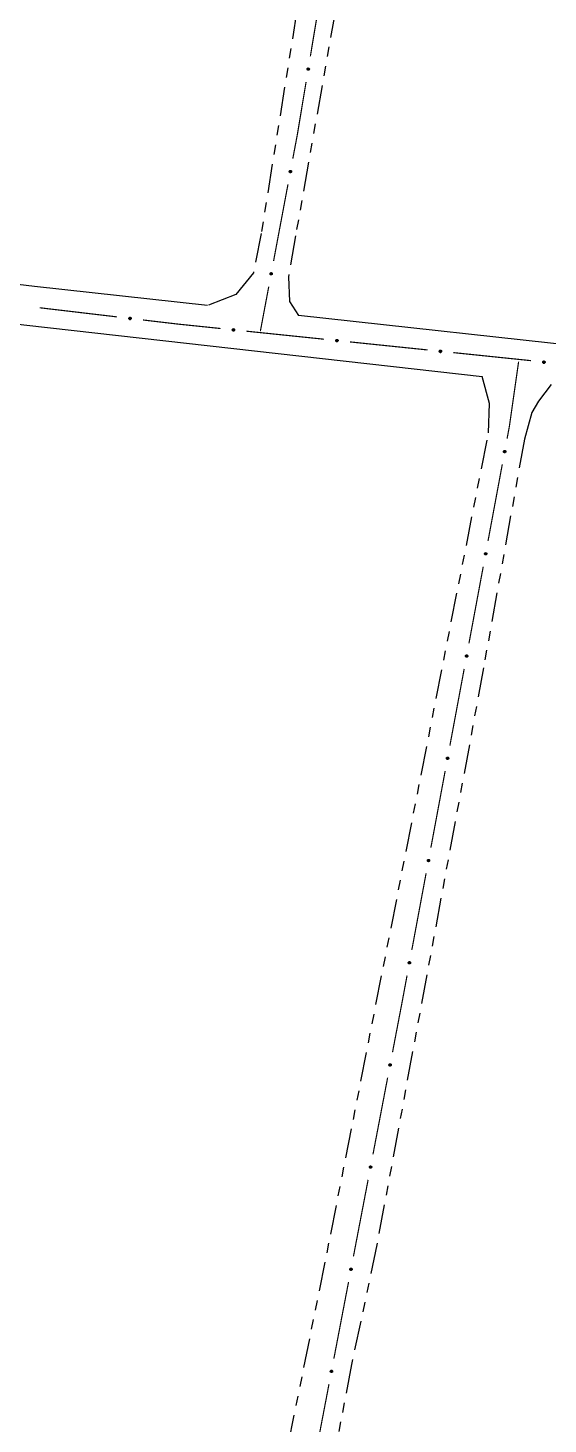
# Model space of a CAD drawing. Extents: x 211453 to 215163, y 4877397 to 4881305.
# Drawn here: x 212334.5 to 212414.4, y 4878663.6 to 4878878.4 of the extents above; entities that cross this region are included whole.
import ezdxf

# ---------------------------------------------------------------- set-up
doc = ezdxf.new("R2010")
doc.units = 0
doc.header["$LTSCALE"] = 1.5
doc.header["$MEASUREMENT"] = 0
doc.linetypes.add('TRACO_25', pattern=[8, 3, -1, 1, -1, 1, -1])
for name, color, linetype in [('SV-EIXO-ROD-ESTR', 7, 'CONTINUOUS'), ('SV-EIXO-RUA-N-PAV', 6, 'CONTINUOUS'), ('SV-EST-MUNIC-PAV', 20, 'CONTINUOUS'), ('SV-RUA-NAO-PAV', 7, 'CONTINUOUS')]:
    doc.layers.add(name, color=color, linetype=linetype)

msp = doc.modelspace()

# ---------------------------------------------------------------- linework, layer by layer
at = {"layer": 'SV-EIXO-ROD-ESTR', "const_width": 0.18}
for points in [[(212336.256293, 4878835.338871), (212348.173207, 4878833.929203)], [(212352.145512, 4878833.459314), (212357.110892, 4878832.871952)], [(212357.110892, 4878832.871952), (212357.460776, 4878832.830565)], [(212357.460776, 4878832.830565), (212364.073056, 4878832.145462)], [(212368.051757, 4878831.733226), (212379.98786, 4878830.496518)], [(212383.966561, 4878830.084282), (212395.902664, 4878828.847574)], [(212399.881365, 4878828.435338), (212411.817468, 4878827.19863)]]:
    msp.add_lwpolyline(points, dxfattribs=at)
at = {"layer": 'SV-EIXO-ROD-ESTR'}
for points in [[(212350.029605, 4878833.820455), (212350.067579, 4878833.851278), (212350.106518, 4878833.870003), (212350.143491, 4878833.876273), (212350.177607, 4878833.873295), (212350.212167, 4878833.866317), (212350.245458, 4878833.851594), (212350.278787, 4878833.827069), (212350.309974, 4878833.789193), (212350.326534, 4878833.748043), (212350.334621, 4878833.712124), (212350.333564, 4878833.676371), (212350.326222, 4878833.642912), (212350.309786, 4878833.608836), (212350.284602, 4878833.575303), (212350.245757, 4878833.544865), (212350.207456, 4878833.526769), (212350.171536, 4878833.521643), (212350.135598, 4878833.522934), (212350.100401, 4878833.530481), (212350.067805, 4878833.545121), (212350.034088, 4878833.570538), (212350.004554, 4878833.609276), (212349.986069, 4878833.64727), (212349.98044, 4878833.68311), (212349.982508, 4878833.718462), (212349.989085, 4878833.75321), (212350.002491, 4878833.787291), (212350.029605, 4878833.820455)], [(212365.930836, 4878832.063646), (212365.968358, 4878832.095016), (212366.007022, 4878832.114304), (212366.0439, 4878832.121109), (212366.078056, 4878832.118626), (212366.112713, 4878832.11215), (212366.146214, 4878832.097912), (212366.179896, 4878832.073872), (212366.211628, 4878832.036453), (212366.228784, 4878831.995547), (212366.237391, 4878831.959749), (212366.236852, 4878831.923984), (212366.229996, 4878831.890422), (212366.214056, 4878831.856112), (212366.189361, 4878831.822217), (212366.150962, 4878831.791219), (212366.112927, 4878831.77257), (212366.077085, 4878831.766924), (212366.041132, 4878831.767693), (212366.005829, 4878831.774729), (212365.973025, 4878831.788895), (212365.938942, 4878831.81382), (212365.90885, 4878831.852125), (212365.889816, 4878831.889848), (212365.883668, 4878831.925602), (212365.885222, 4878831.96098), (212365.891295, 4878831.99582), (212365.904206, 4878832.030092), (212365.930836, 4878832.063646)], [(212381.84564, 4878830.414702), (212381.883162, 4878830.446072), (212381.921826, 4878830.46536), (212381.958704, 4878830.472166), (212381.99286, 4878830.469682), (212382.027517, 4878830.463206), (212382.061018, 4878830.448968), (212382.0947, 4878830.424928), (212382.126432, 4878830.387509), (212382.143588, 4878830.346603), (212382.152194, 4878830.310805), (212382.151656, 4878830.275041), (212382.1448, 4878830.241478), (212382.128859, 4878830.207169), (212382.104165, 4878830.173273), (212382.065766, 4878830.142275), (212382.027731, 4878830.123626), (212381.991888, 4878830.11798), (212381.955936, 4878830.118749), (212381.920633, 4878830.125785), (212381.887829, 4878830.139951), (212381.853746, 4878830.164876), (212381.823653, 4878830.203182), (212381.80462, 4878830.240904), (212381.798472, 4878830.276658), (212381.800026, 4878830.312036), (212381.806099, 4878830.346876), (212381.81901, 4878830.381148), (212381.84564, 4878830.414702)], [(212397.760444, 4878828.765758), (212397.797966, 4878828.797128), (212397.83663, 4878828.816416), (212397.873508, 4878828.823222), (212397.907664, 4878828.820738), (212397.942321, 4878828.814262), (212397.975822, 4878828.800024), (212398.009504, 4878828.775985), (212398.041236, 4878828.738565), (212398.058392, 4878828.697659), (212398.066998, 4878828.661862), (212398.06646, 4878828.626097), (212398.059604, 4878828.592534), (212398.043663, 4878828.558225), (212398.018969, 4878828.524329), (212397.98057, 4878828.493331), (212397.942535, 4878828.474682), (212397.906692, 4878828.469036), (212397.87074, 4878828.469805), (212397.835437, 4878828.476841), (212397.802633, 4878828.491007), (212397.76855, 4878828.515932), (212397.738457, 4878828.554238), (212397.719424, 4878828.59196), (212397.713276, 4878828.627714), (212397.71483, 4878828.663092), (212397.720903, 4878828.697932), (212397.733814, 4878828.732204), (212397.760444, 4878828.765758)], [(212413.674267, 4878827.095195), (212413.712183, 4878827.126089), (212413.751087, 4878827.144887), (212413.788048, 4878827.151227), (212413.82217, 4878827.148312), (212413.856742, 4878827.141399), (212413.890061, 4878827.126739), (212413.923437, 4878827.102277), (212413.954694, 4878827.06446), (212413.971332, 4878827.023341), (212413.979486, 4878826.987437), (212413.978496, 4878826.951682), (212413.971218, 4878826.918209), (212413.954845, 4878826.884103), (212413.929725, 4878826.850522), (212413.890937, 4878826.820011), (212413.85267, 4878826.801843), (212413.816759, 4878826.79665), (212413.78082, 4878826.797873), (212413.745608, 4878826.805354), (212413.712985, 4878826.819933), (212413.67922, 4878826.845287), (212413.649613, 4878826.883969), (212413.631057, 4878826.921928), (212413.625361, 4878826.957757), (212413.627362, 4878826.993113), (212413.633874, 4878827.027873), (212413.647216, 4878827.061979), (212413.674267, 4878827.095195)]]:
    msp.add_lwpolyline(points, close=True, dxfattribs=at)
for points in [[(212349.98044, 4878833.68311), (212350.333564, 4878833.676371)], [(212349.982508, 4878833.718462), (212350.334621, 4878833.712124)], [(212349.984003, 4878833.700052), (212350.332039, 4878833.691859)], [(212349.986069, 4878833.64727), (212350.326222, 4878833.642912)], [(212349.986611, 4878833.664019), (212350.326837, 4878833.659498)], [(212349.989085, 4878833.75321), (212350.326534, 4878833.748043)], [(212349.989686, 4878833.736479), (212350.325847, 4878833.732439)], [(212349.997349, 4878833.627023), (212350.313184, 4878833.625388)], [(212350.000469, 4878833.769554), (212350.313754, 4878833.769594)], [(212350.002491, 4878833.787291), (212350.309974, 4878833.789193)], [(212350.004554, 4878833.609276), (212350.309786, 4878833.608836)], [(212350.016672, 4878833.801988), (212350.29066, 4878833.806677)], [(212350.023314, 4878833.590975), (212350.29411, 4878833.591919)], [(212350.029605, 4878833.820455), (212350.278787, 4878833.827069)], [(212350.034088, 4878833.570538), (212350.284602, 4878833.575303)], [(212350.050972, 4878833.836404), (212350.254729, 4878833.839782)], [(212350.056695, 4878833.559546), (212350.257421, 4878833.560534)], [(212350.067579, 4878833.851278), (212350.245458, 4878833.851594)], [(212350.067805, 4878833.545121), (212350.245757, 4878833.544865)], [(212350.088488, 4878833.537922), (212350.220178, 4878833.536085)], [(212350.08973, 4878833.862048), (212350.219905, 4878833.859016)], [(212350.100401, 4878833.530481), (212350.207456, 4878833.526769)], [(212350.106518, 4878833.870003), (212350.212167, 4878833.866317)], [(212365.883668, 4878831.925602), (212366.236852, 4878831.923984)], [(212365.885222, 4878831.96098), (212366.237391, 4878831.959749)], [(212365.886985, 4878831.942594), (212366.235103, 4878831.939449)], [(212365.889816, 4878831.889848), (212366.229996, 4878831.890422)], [(212365.890115, 4878831.906602), (212366.230371, 4878831.907015)], [(212365.891295, 4878831.99582), (212366.228784, 4878831.995547)], [(212365.892139, 4878831.979099), (212366.228323, 4878831.979934)], [(212365.901388, 4878831.869767), (212366.217213, 4878831.872711)], [(212365.902441, 4878832.012328), (212366.215692, 4878832.016911)], [(212365.904206, 4878832.030092), (212366.211628, 4878832.036453)], [(212365.90885, 4878831.852125), (212366.214056, 4878831.856112)], [(212365.918172, 4878832.044993), (212366.192063, 4878832.053655)], [(212365.927873, 4878831.834099), (212366.198627, 4878831.838969)], [(212365.930836, 4878832.063646), (212366.179896, 4878832.073872)], [(212365.938942, 4878831.81382), (212366.189361, 4878831.822217)], [(212365.951969, 4878832.079903), (212366.155655, 4878832.086235)], [(212365.961706, 4878831.803157), (212366.162397, 4878831.807056)], [(212365.968358, 4878832.095016), (212366.146214, 4878832.097912)], [(212365.973025, 4878831.788895), (212366.150962, 4878831.791219)], [(212365.990351, 4878832.106106), (212366.120556, 4878832.104962)], [(212365.993809, 4878831.781997), (212366.125512, 4878831.782069)], [(212366.005829, 4878831.774729), (212366.112927, 4878831.77257)], [(212366.007022, 4878832.114304), (212366.112713, 4878832.11215)], [(212381.798472, 4878830.276658), (212382.151656, 4878830.275041)], [(212381.800026, 4878830.312036), (212382.152194, 4878830.310805)], [(212381.801789, 4878830.29365), (212382.149907, 4878830.290505)], [(212381.80462, 4878830.240904), (212382.1448, 4878830.241478)], [(212381.804919, 4878830.257658), (212382.145174, 4878830.258072)], [(212381.806099, 4878830.346876), (212382.143588, 4878830.346603)], [(212381.806943, 4878830.330155), (212382.143127, 4878830.330991)], [(212381.816192, 4878830.220823), (212382.132017, 4878830.223767)], [(212381.817245, 4878830.363384), (212382.130496, 4878830.367967)], [(212381.81901, 4878830.381148), (212382.126432, 4878830.387509)], [(212381.823653, 4878830.203182), (212382.128859, 4878830.207169)], [(212381.832976, 4878830.396049), (212382.106867, 4878830.404711)], [(212381.842677, 4878830.185155), (212382.113431, 4878830.190026)], [(212381.84564, 4878830.414702), (212382.0947, 4878830.424928)], [(212381.853746, 4878830.164876), (212382.104165, 4878830.173273)], [(212381.866773, 4878830.430959), (212382.070459, 4878830.437291)], [(212381.87651, 4878830.154213), (212382.077201, 4878830.158112)], [(212381.883162, 4878830.446072), (212382.061018, 4878830.448968)], [(212381.887829, 4878830.139951), (212382.065766, 4878830.142275)], [(212381.905155, 4878830.457162), (212382.03536, 4878830.456018)], [(212381.908613, 4878830.133053), (212382.040316, 4878830.133125)], [(212381.920633, 4878830.125785), (212382.027731, 4878830.123626)], [(212381.921826, 4878830.46536), (212382.027517, 4878830.463206)], [(212397.713276, 4878828.627714), (212398.06646, 4878828.626097)], [(212397.71483, 4878828.663092), (212398.066998, 4878828.661862)], [(212397.716592, 4878828.644706), (212398.064711, 4878828.641561)], [(212397.720903, 4878828.697932), (212398.058392, 4878828.697659)], [(212397.721747, 4878828.681212), (212398.057931, 4878828.682047)], [(212397.732049, 4878828.71444), (212398.0453, 4878828.719023)], [(212397.733814, 4878828.732204), (212398.041236, 4878828.738565)], [(212397.74778, 4878828.747106), (212398.021671, 4878828.755767)], [(212397.760444, 4878828.765758), (212398.009504, 4878828.775985)], [(212397.781577, 4878828.782015), (212397.985263, 4878828.788347)], [(212397.797966, 4878828.797128), (212397.975822, 4878828.800024)], [(212397.819959, 4878828.808218), (212397.950164, 4878828.807074)], [(212397.83663, 4878828.816416), (212397.942321, 4878828.814262)], [(212397.719424, 4878828.59196), (212398.059604, 4878828.592534)], [(212397.719722, 4878828.608714), (212398.059978, 4878828.609128)], [(212397.730996, 4878828.571879), (212398.046821, 4878828.574823)], [(212397.738457, 4878828.554238), (212398.043663, 4878828.558225)], [(212397.757481, 4878828.536211), (212398.028235, 4878828.541082)], [(212397.76855, 4878828.515932), (212398.018969, 4878828.524329)], [(212397.791314, 4878828.505269), (212397.992005, 4878828.509168)], [(212397.802633, 4878828.491007), (212397.98057, 4878828.493331)], [(212397.823417, 4878828.484109), (212397.95512, 4878828.484181)], [(212397.835437, 4878828.476841), (212397.942535, 4878828.474682)], [(212413.625361, 4878826.957757), (212413.978496, 4878826.951682)], [(212413.627362, 4878826.993113), (212413.979486, 4878826.987437)], [(212413.628892, 4878826.974706), (212413.976943, 4878826.967167)], [(212413.631057, 4878826.921928), (212413.971218, 4878826.918209)], [(212413.631567, 4878826.938678), (212413.971801, 4878826.934796)], [(212413.633874, 4878827.027873), (212413.971332, 4878827.023341)], [(212413.634506, 4878827.011143), (212413.970674, 4878827.007735)], [(212413.642375, 4878826.901703), (212413.958212, 4878826.900661)], [(212413.645227, 4878827.044239), (212413.958511, 4878827.044868)], [(212413.647216, 4878827.061979), (212413.954694, 4878827.06446)], [(212413.649613, 4878826.883969), (212413.954845, 4878826.884103)], [(212413.661369, 4878827.076704), (212413.935347, 4878827.081907)], [(212413.668407, 4878826.865703), (212413.939202, 4878826.867156)], [(212413.674267, 4878827.095195), (212413.923437, 4878827.102277)], [(212413.67922, 4878826.845287), (212413.929725, 4878826.850522)], [(212413.695604, 4878827.111184), (212413.899354, 4878827.114945)], [(212413.701847, 4878826.834337), (212413.902571, 4878826.835702)], [(212413.712183, 4878827.126089), (212413.890061, 4878827.126739)], [(212413.712985, 4878826.819933), (212413.890937, 4878826.820011)], [(212413.733681, 4878826.812773), (212413.865374, 4878826.811183)], [(212413.734314, 4878827.1369), (212413.864494, 4878827.134113)], [(212413.745608, 4878826.805354), (212413.85267, 4878826.801843)], [(212413.751087, 4878827.144887), (212413.856742, 4878827.141399)]]:
    msp.add_lwpolyline(points, dxfattribs=at)
at = {"layer": 'SV-EIXO-RUA-N-PAV', "const_width": 0.18}
for points in [[(212379.850437, 4878885.858524), (212377.885615, 4878874.020472)], [(212377.230674, 4878870.074455), (212375.920793, 4878862.18242)], [(212375.908769, 4878862.109973), (212375.183585, 4878858.250958)], [(212375.920793, 4878862.18242), (212375.908769, 4878862.109973)], [(212374.444838, 4878854.319768), (212372.228596, 4878842.526199)], [(212371.489849, 4878838.595009), (212370.381729, 4878832.698225)], [(212370.381729, 4878832.698225), (212370.199976, 4878831.73104)], [(212409.906669, 4878827.041674), (212408.492455, 4878817.142179)], [(212408.479471, 4878817.051287), (212408.130158, 4878815.175347)], [(212408.492455, 4878817.142179), (212408.479471, 4878817.051287)], [(212407.397917, 4878811.24294), (212405.201193, 4878799.44572)], [(212404.468952, 4878795.513313), (212402.272228, 4878783.716093)], [(212401.539987, 4878779.783686), (212399.343263, 4878767.986466)], [(212398.611022, 4878764.054059), (212396.414298, 4878752.256839)], [(212395.682057, 4878748.324432), (212393.485333, 4878736.527212)], [(212392.753092, 4878732.594806), (212392.02085, 4878728.662399)], [(212391.964749, 4878728.361112), (212390.519408, 4878720.804561)], [(212392.02085, 4878728.662399), (212391.964749, 4878728.361112)], [(212389.767951, 4878716.875781), (212387.51358, 4878705.089441)], [(212386.762123, 4878701.160661), (212384.507751, 4878689.374321)], [(212383.756294, 4878685.445541), (212381.501923, 4878673.659201)], [(212380.750466, 4878669.730421), (212378.496094, 4878657.944081)]]:
    msp.add_lwpolyline(points, dxfattribs=at)
at = {"layer": 'SV-EIXO-RUA-N-PAV'}
for points in [[(212377.690265, 4878872.171181), (212377.71928, 4878872.131809), (212377.736166, 4878872.092037), (212377.740702, 4878872.054812), (212377.736133, 4878872.020872), (212377.727548, 4878871.986676), (212377.711287, 4878871.954109), (212377.685231, 4878871.921962), (212377.64594, 4878871.892578), (212377.604061, 4878871.877958), (212377.567804, 4878871.871558), (212377.532139, 4878871.874285), (212377.499059, 4878871.883181), (212377.465789, 4878871.901192), (212377.433468, 4878871.927914), (212377.404879, 4878871.968138), (212377.388592, 4878872.007243), (212377.385149, 4878872.043364), (212377.388117, 4878872.079202), (212377.3973, 4878872.114008), (212377.413447, 4878872.145884), (212377.440412, 4878872.178378), (212377.480487, 4878872.20607), (212377.519303, 4878872.222759), (212377.555366, 4878872.226708), (212377.590583, 4878872.222991), (212377.624986, 4878872.214798), (212377.658404, 4878872.199814), (212377.690265, 4878872.171181)], [(212374.948934, 4878856.406242), (212374.977105, 4878856.366261), (212374.993141, 4878856.326139), (212374.996884, 4878856.288826), (212374.991594, 4878856.254991), (212374.982283, 4878856.220986), (212374.965332, 4878856.188772), (212374.938599, 4878856.157186), (212374.898691, 4878856.128645), (212374.856511, 4878856.114919), (212374.820126, 4878856.109292), (212374.784527, 4878856.112777), (212374.751644, 4878856.122375), (212374.718764, 4878856.14109), (212374.687019, 4878856.168494), (212374.659292, 4878856.209317), (212374.643841, 4878856.248759), (212374.641168, 4878856.284945), (212374.644898, 4878856.320712), (212374.654819, 4878856.355315), (212374.671641, 4878856.38684), (212374.69929, 4878856.418753), (212374.739945, 4878856.445586), (212374.779108, 4878856.461446), (212374.815247, 4878856.464626), (212374.850377, 4878856.460161), (212374.884597, 4878856.451238), (212374.917689, 4878856.435546), (212374.948934, 4878856.406242)], [(212371.993946, 4878840.681483), (212372.022116, 4878840.641502), (212372.038152, 4878840.60138), (212372.041895, 4878840.564067), (212372.036606, 4878840.530232), (212372.027295, 4878840.496227), (212372.010344, 4878840.464013), (212371.983611, 4878840.432427), (212371.943703, 4878840.403886), (212371.901522, 4878840.39016), (212371.865137, 4878840.384534), (212371.829538, 4878840.388018), (212371.796655, 4878840.397616), (212371.763776, 4878840.416331), (212371.732031, 4878840.443735), (212371.704304, 4878840.484558), (212371.688852, 4878840.524), (212371.68618, 4878840.560186), (212371.689909, 4878840.595953), (212371.699831, 4878840.630556), (212371.716652, 4878840.662081), (212371.744302, 4878840.693994), (212371.784957, 4878840.720827), (212371.82412, 4878840.736687), (212371.860259, 4878840.739867), (212371.895389, 4878840.735402), (212371.929609, 4878840.726479), (212371.9627, 4878840.710787), (212371.993946, 4878840.681483)], [(212407.89856, 4878813.330245), (212407.926797, 4878813.290311), (212407.942899, 4878813.250216), (212407.946704, 4878813.212909), (212407.94147, 4878813.179065), (212407.932216, 4878813.145044), (212407.915318, 4878813.112803), (212407.888637, 4878813.081172), (212407.848777, 4878813.052566), (212407.806619, 4878813.03877), (212407.770243, 4878813.033083), (212407.734638, 4878813.036509), (212407.70174, 4878813.046052), (212407.668829, 4878813.064712), (212407.637039, 4878813.092064), (212407.609244, 4878813.132841), (212407.593728, 4878813.172258), (212407.590995, 4878813.208439), (212407.594665, 4878813.244212), (212407.604529, 4878813.278831), (212407.621299, 4878813.310385), (212407.648896, 4878813.342343), (212407.689506, 4878813.369243), (212407.728643, 4878813.385168), (212407.764777, 4878813.388408), (212407.799914, 4878813.384001), (212407.834149, 4878813.375134), (212407.867266, 4878813.359498), (212407.89856, 4878813.330245)], [(212404.969595, 4878797.600618), (212404.997832, 4878797.560684), (212405.013934, 4878797.520589), (212405.017739, 4878797.483282), (212405.012505, 4878797.449438), (212405.003251, 4878797.415417), (212404.986353, 4878797.383176), (212404.959672, 4878797.351545), (212404.919812, 4878797.322939), (212404.877654, 4878797.309143), (212404.841278, 4878797.303456), (212404.805673, 4878797.306882), (212404.772775, 4878797.316425), (212404.739864, 4878797.335085), (212404.708074, 4878797.362437), (212404.680279, 4878797.403214), (212404.664763, 4878797.442631), (212404.66203, 4878797.478813), (212404.6657, 4878797.514585), (212404.675564, 4878797.549204), (212404.692334, 4878797.580758), (212404.719931, 4878797.612716), (212404.760541, 4878797.639616), (212404.799678, 4878797.655541), (212404.835812, 4878797.658781), (212404.870949, 4878797.654374), (212404.905184, 4878797.645508), (212404.938301, 4878797.629871), (212404.969595, 4878797.600618)], [(212402.04063, 4878781.870991), (212402.068867, 4878781.831057), (212402.084969, 4878781.790962), (212402.088774, 4878781.753655), (212402.08354, 4878781.719811), (212402.074286, 4878781.68579), (212402.057388, 4878781.653549), (212402.030707, 4878781.621919), (212401.990847, 4878781.593312), (212401.948689, 4878781.579516), (212401.912313, 4878781.573829), (212401.876708, 4878781.577255), (212401.84381, 4878781.586799), (212401.810899, 4878781.605458), (212401.779109, 4878781.63281), (212401.751314, 4878781.673587), (212401.735798, 4878781.713004), (212401.733065, 4878781.749186), (212401.736735, 4878781.784958), (212401.746599, 4878781.819577), (212401.763369, 4878781.851131), (212401.790966, 4878781.883089), (212401.831576, 4878781.909989), (212401.870713, 4878781.925914), (212401.906847, 4878781.929154), (212401.941984, 4878781.924748), (212401.976219, 4878781.915881), (212402.009336, 4878781.900244), (212402.04063, 4878781.870991)], [(212399.111665, 4878766.141364), (212399.139902, 4878766.10143), (212399.156004, 4878766.061335), (212399.159809, 4878766.024028), (212399.154575, 4878765.990184), (212399.145321, 4878765.956163), (212399.128423, 4878765.923922), (212399.101742, 4878765.892292), (212399.061882, 4878765.863685), (212399.019724, 4878765.849889), (212398.983348, 4878765.844202), (212398.947743, 4878765.847628), (212398.914845, 4878765.857172), (212398.881934, 4878765.875831), (212398.850144, 4878765.903183), (212398.822349, 4878765.94396), (212398.806833, 4878765.983377), (212398.8041, 4878766.019559), (212398.80777, 4878766.055331), (212398.817634, 4878766.08995), (212398.834404, 4878766.121504), (212398.862001, 4878766.153462), (212398.902611, 4878766.180362), (212398.941748, 4878766.196287), (212398.977881, 4878766.199527), (212399.013019, 4878766.195121), (212399.047254, 4878766.186254), (212399.080371, 4878766.170617), (212399.111665, 4878766.141364)], [(212396.1827, 4878750.411737), (212396.210937, 4878750.371803), (212396.227039, 4878750.331708), (212396.230844, 4878750.294401), (212396.22561, 4878750.260557), (212396.216356, 4878750.226536), (212396.199458, 4878750.194295), (212396.172777, 4878750.162665), (212396.132917, 4878750.134058), (212396.090759, 4878750.120262), (212396.054383, 4878750.114575), (212396.018778, 4878750.118001), (212395.98588, 4878750.127545), (212395.952969, 4878750.146205), (212395.921179, 4878750.173556), (212395.893384, 4878750.214333), (212395.877867, 4878750.25375), (212395.875135, 4878750.289932), (212395.878805, 4878750.325704), (212395.888669, 4878750.360324), (212395.905439, 4878750.391877), (212395.933036, 4878750.423835), (212395.973646, 4878750.450735), (212396.012783, 4878750.46666), (212396.048916, 4878750.4699), (212396.084054, 4878750.465494), (212396.118289, 4878750.456627), (212396.151406, 4878750.44099), (212396.1827, 4878750.411737)], [(212393.253735, 4878734.68211), (212393.281972, 4878734.642176), (212393.298074, 4878734.602081), (212393.301879, 4878734.564774), (212393.296645, 4878734.53093), (212393.287391, 4878734.496909), (212393.270493, 4878734.464668), (212393.243812, 4878734.433038), (212393.203952, 4878734.404431), (212393.161794, 4878734.390635), (212393.125418, 4878734.384948), (212393.089813, 4878734.388374), (212393.056915, 4878734.397918), (212393.024004, 4878734.416578), (212392.992214, 4878734.443929), (212392.964419, 4878734.484707), (212392.948902, 4878734.524123), (212392.94617, 4878734.560305), (212392.94984, 4878734.596077), (212392.959704, 4878734.630697), (212392.976474, 4878734.66225), (212393.004071, 4878734.694208), (212393.044681, 4878734.721108), (212393.083818, 4878734.737033), (212393.119951, 4878734.740273), (212393.155089, 4878734.735867), (212393.189324, 4878734.727), (212393.222441, 4878734.711363), (212393.253735, 4878734.68211)], [(212390.278793, 4878718.960613), (212390.306834, 4878718.920542), (212390.32274, 4878718.880368), (212390.326363, 4878718.843043), (212390.320963, 4878718.809225), (212390.311543, 4878718.77525), (212390.294488, 4878718.743092), (212390.267652, 4878718.711592), (212390.227653, 4878718.683181), (212390.185428, 4878718.669591), (212390.149025, 4878718.664082), (212390.113437, 4878718.667682), (212390.080585, 4878718.677386), (212390.047767, 4878718.696207), (212390.016111, 4878718.723714), (212389.988515, 4878718.764626), (212389.973192, 4878718.804118), (212389.970636, 4878718.840313), (212389.974481, 4878718.876067), (212389.984515, 4878718.910638), (212390.001438, 4878718.942109), (212390.029191, 4878718.973931), (212390.069932, 4878719.000633), (212390.109146, 4878719.016366), (212390.145295, 4878719.01943), (212390.18041, 4878719.014851), (212390.214602, 4878719.005817), (212390.247642, 4878718.990019), (212390.278793, 4878718.960613)], [(212387.272964, 4878703.245493), (212387.301006, 4878703.205422), (212387.316912, 4878703.165248), (212387.320534, 4878703.127923), (212387.315135, 4878703.094105), (212387.305714, 4878703.06013), (212387.288659, 4878703.027972), (212387.261824, 4878702.996472), (212387.221824, 4878702.968061), (212387.179599, 4878702.954471), (212387.143196, 4878702.948962), (212387.107609, 4878702.952562), (212387.074757, 4878702.962266), (212387.041938, 4878702.981087), (212387.010282, 4878703.008594), (212386.982687, 4878703.049506), (212386.967363, 4878703.088998), (212386.964807, 4878703.125193), (212386.968653, 4878703.160947), (212386.978686, 4878703.195518), (212386.99561, 4878703.226989), (212387.023362, 4878703.258812), (212387.064104, 4878703.285513), (212387.103318, 4878703.301246), (212387.139467, 4878703.30431), (212387.174582, 4878703.299731), (212387.208774, 4878703.290697), (212387.241814, 4878703.274899), (212387.272964, 4878703.245493)], [(212384.267136, 4878687.530373), (212384.295177, 4878687.490302), (212384.311083, 4878687.450128), (212384.314706, 4878687.412803), (212384.309306, 4878687.378985), (212384.299886, 4878687.34501), (212384.282831, 4878687.312852), (212384.255995, 4878687.281352), (212384.215996, 4878687.252941), (212384.173771, 4878687.239351), (212384.137368, 4878687.233842), (212384.10178, 4878687.237442), (212384.068928, 4878687.247146), (212384.03611, 4878687.265967), (212384.004454, 4878687.293474), (212383.976858, 4878687.334386), (212383.961535, 4878687.373878), (212383.958979, 4878687.410073), (212383.962824, 4878687.445827), (212383.972858, 4878687.480398), (212383.989781, 4878687.511869), (212384.017534, 4878687.543692), (212384.058275, 4878687.570393), (212384.097489, 4878687.586126), (212384.133638, 4878687.58919), (212384.168753, 4878687.584611), (212384.202945, 4878687.575577), (212384.235985, 4878687.559779), (212384.267136, 4878687.530373)], [(212381.261307, 4878671.815253), (212381.289349, 4878671.775182), (212381.305255, 4878671.735008), (212381.308877, 4878671.697683), (212381.303478, 4878671.663865), (212381.294057, 4878671.62989), (212381.277002, 4878671.597732), (212381.250167, 4878671.566232), (212381.210167, 4878671.537821), (212381.167942, 4878671.524232), (212381.131539, 4878671.518722), (212381.095952, 4878671.522322), (212381.0631, 4878671.532026), (212381.030281, 4878671.550847), (212380.998625, 4878671.578354), (212380.97103, 4878671.619266), (212380.955706, 4878671.658758), (212380.95315, 4878671.694953), (212380.956996, 4878671.730707), (212380.967029, 4878671.765278), (212380.983953, 4878671.796749), (212381.011705, 4878671.828572), (212381.052447, 4878671.855273), (212381.091661, 4878671.871006), (212381.12781, 4878671.87407), (212381.162925, 4878671.869491), (212381.197117, 4878671.860457), (212381.230157, 4878671.844659), (212381.261307, 4878671.815253)]]:
    msp.add_lwpolyline(points, close=True, dxfattribs=at)
for points in [[(212377.3973, 4878872.114008), (212377.388592, 4878872.007243)], [(212377.40529, 4878872.125561), (212377.397303, 4878871.9941)], [(212377.413447, 4878872.145884), (212377.404879, 4878871.968138)], [(212377.428375, 4878872.156309), (212377.419986, 4878871.955756)], [(212377.440412, 4878872.178378), (212377.433468, 4878871.927914)], [(212377.46133, 4878872.188185), (212377.449622, 4878871.91764)], [(212377.480487, 4878872.20607), (212377.465789, 4878871.901192)], [(212377.498551, 4878872.212438), (212377.482164, 4878871.897024)], [(212377.519303, 4878872.222759), (212377.499059, 4878871.883181)], [(212377.536008, 4878872.221436), (212377.515598, 4878871.881792)], [(212377.555366, 4878872.226708), (212377.532139, 4878871.874285)], [(212377.572124, 4878872.222357), (212377.547682, 4878871.875084)], [(212377.590583, 4878872.222991), (212377.567804, 4878871.871558)], [(212377.608245, 4878872.214979), (212377.588506, 4878871.879374)], [(212377.624986, 4878872.214798), (212377.604061, 4878871.877958)], [(212377.640781, 4878872.202663), (212377.626186, 4878871.889718)], [(212377.658404, 4878872.199814), (212377.64594, 4878871.892578)], [(212377.672423, 4878872.184962), (212377.664307, 4878871.911055)], [(212377.690265, 4878872.171181), (212377.685231, 4878871.921962)], [(212377.705198, 4878872.149092), (212377.699054, 4878871.9454)], [(212377.71928, 4878872.131809), (212377.711287, 4878871.954109)], [(212377.729004, 4878872.109178), (212377.719894, 4878871.979287)], [(212377.736166, 4878872.092037), (212377.727548, 4878871.986676)], [(212374.654819, 4878856.355315), (212374.643841, 4878856.248759)], [(212374.663053, 4878856.366695), (212374.65227, 4878856.235434)], [(212374.671641, 4878856.38684), (212374.659292, 4878856.209317)], [(212374.686787, 4878856.396945), (212374.674132, 4878856.196616)], [(212374.69929, 4878856.418753), (212374.687019, 4878856.168494)], [(212374.720412, 4878856.428113), (212374.702951, 4878856.157878)], [(212374.739945, 4878856.445586), (212374.718764, 4878856.14109)], [(212374.758141, 4878856.451568), (212374.735046, 4878856.136574)], [(212374.779108, 4878856.461446), (212374.751644, 4878856.122375)], [(212374.795781, 4878856.459767), (212374.76815, 4878856.120635)], [(212374.815247, 4878856.464626), (212374.784527, 4878856.112777)], [(212374.831908, 4878856.45992), (212374.800083, 4878856.113246)], [(212374.850377, 4878856.460161), (212374.820126, 4878856.109292)], [(212374.867864, 4878856.451775), (212374.840989, 4878856.116666)], [(212374.884597, 4878856.451238), (212374.856511, 4878856.114919)], [(212374.900131, 4878856.438769), (212374.878881, 4878856.126206)], [(212374.917689, 4878856.435546), (212374.898691, 4878856.128645)], [(212374.931389, 4878856.4204), (212374.917447, 4878856.146727)], [(212374.948934, 4878856.406242), (212374.938599, 4878856.157186)], [(212374.963394, 4878856.38384), (212374.952917, 4878856.180325)], [(212374.977105, 4878856.366261), (212374.965332, 4878856.188772)], [(212374.986345, 4878856.343429), (212374.974473, 4878856.213761)], [(212374.993141, 4878856.326139), (212374.982283, 4878856.220986)], [(212371.699831, 4878840.630556), (212371.688852, 4878840.524)], [(212371.708065, 4878840.641936), (212371.697282, 4878840.510675)], [(212371.716652, 4878840.662081), (212371.704304, 4878840.484558)], [(212371.731798, 4878840.672186), (212371.719144, 4878840.471857)], [(212371.744302, 4878840.693994), (212371.732031, 4878840.443735)], [(212371.765424, 4878840.703354), (212371.747963, 4878840.433119)], [(212371.784957, 4878840.720827), (212371.763776, 4878840.416331)], [(212371.803153, 4878840.726809), (212371.780058, 4878840.411815)], [(212371.82412, 4878840.736687), (212371.796655, 4878840.397616)], [(212371.840792, 4878840.735008), (212371.813161, 4878840.395876)], [(212371.860259, 4878840.739867), (212371.829538, 4878840.388018)], [(212371.87692, 4878840.735161), (212371.845095, 4878840.388487)], [(212371.895389, 4878840.735402), (212371.865137, 4878840.384534)], [(212371.912876, 4878840.727016), (212371.886001, 4878840.391907)], [(212371.929609, 4878840.726479), (212371.901522, 4878840.39016)], [(212371.945142, 4878840.71401), (212371.923892, 4878840.401447)], [(212371.9627, 4878840.710787), (212371.943703, 4878840.403886)], [(212371.9764, 4878840.695641), (212371.962459, 4878840.421968)], [(212371.993946, 4878840.681483), (212371.983611, 4878840.432427)], [(212372.008406, 4878840.659081), (212371.997929, 4878840.455566)], [(212372.022116, 4878840.641502), (212372.010344, 4878840.464013)], [(212372.031356, 4878840.61867), (212372.019485, 4878840.489002)], [(212372.038152, 4878840.60138), (212372.027295, 4878840.496227)], [(212407.604529, 4878813.278831), (212407.593728, 4878813.172258)], [(212407.612745, 4878813.290225), (212407.602179, 4878813.158947)], [(212407.621299, 4878813.310385), (212407.609244, 4878813.132841)], [(212407.636428, 4878813.320514), (212407.624105, 4878813.120164)], [(212407.648896, 4878813.342343), (212407.637039, 4878813.092064)], [(212407.670002, 4878813.351738), (212407.652988, 4878813.081475)], [(212407.689506, 4878813.369243), (212407.668829, 4878813.064712)], [(212407.707692, 4878813.375255), (212407.685119, 4878813.060224)], [(212407.728643, 4878813.385168), (212407.70174, 4878813.046052)], [(212407.745318, 4878813.383517), (212407.718248, 4878813.044339)], [(212407.764777, 4878813.388408), (212407.734638, 4878813.036509)], [(212407.781445, 4878813.38373), (212407.750194, 4878813.037003)], [(212407.799914, 4878813.384001), (212407.770243, 4878813.033083)], [(212407.817415, 4878813.375644), (212407.791095, 4878813.040491)], [(212407.834149, 4878813.375134), (212407.806619, 4878813.03877)], [(212407.849703, 4878813.362692), (212407.82897, 4878813.050094)], [(212407.867266, 4878813.359498), (212407.848777, 4878813.052566)], [(212407.880991, 4878813.344374), (212407.867503, 4878813.070678)], [(212407.89856, 4878813.330245), (212407.888637, 4878813.081172)], [(212407.913057, 4878813.307868), (212407.902917, 4878813.104335)], [(212407.926797, 4878813.290311), (212407.915318, 4878813.112803)], [(212407.936074, 4878813.267494), (212407.924418, 4878813.137807)], [(212407.942899, 4878813.250216), (212407.932216, 4878813.145044)], [(212404.675564, 4878797.549204), (212404.664763, 4878797.442631)], [(212404.68378, 4878797.560598), (212404.673214, 4878797.42932)], [(212404.692334, 4878797.580758), (212404.680279, 4878797.403214)], [(212404.707463, 4878797.590887), (212404.69514, 4878797.390537)], [(212404.719931, 4878797.612716), (212404.708074, 4878797.362437)], [(212404.741037, 4878797.622111), (212404.724023, 4878797.351848)], [(212404.760541, 4878797.639616), (212404.739864, 4878797.335085)], [(212404.778727, 4878797.645628), (212404.756154, 4878797.330597)], [(212404.799678, 4878797.655541), (212404.772775, 4878797.316425)], [(212404.816353, 4878797.65389), (212404.789283, 4878797.314712)], [(212404.835812, 4878797.658781), (212404.805673, 4878797.306882)], [(212404.85248, 4878797.654103), (212404.821229, 4878797.307376)], [(212404.870949, 4878797.654374), (212404.841278, 4878797.303456)], [(212404.88845, 4878797.646017), (212404.86213, 4878797.310864)], [(212404.905184, 4878797.645508), (212404.877654, 4878797.309143)], [(212404.920738, 4878797.633065), (212404.900005, 4878797.320467)], [(212404.938301, 4878797.629871), (212404.919812, 4878797.322939)], [(212404.952026, 4878797.614747), (212404.938537, 4878797.341051)], [(212404.969595, 4878797.600618), (212404.959672, 4878797.351545)], [(212404.984092, 4878797.578241), (212404.973952, 4878797.374708)], [(212404.997832, 4878797.560684), (212404.986353, 4878797.383176)], [(212405.007109, 4878797.537867), (212404.995453, 4878797.40818)], [(212405.013934, 4878797.520589), (212405.003251, 4878797.415417)], [(212401.746599, 4878781.819577), (212401.735798, 4878781.713004)], [(212401.754815, 4878781.830971), (212401.744249, 4878781.699693)], [(212401.763369, 4878781.851131), (212401.751314, 4878781.673587)], [(212401.778498, 4878781.861261), (212401.766175, 4878781.660911)], [(212401.790966, 4878781.883089), (212401.779109, 4878781.63281)], [(212401.812072, 4878781.892484), (212401.795058, 4878781.622221)], [(212401.831576, 4878781.909989), (212401.810899, 4878781.605458)], [(212401.849762, 4878781.916001), (212401.827189, 4878781.60097)], [(212401.870713, 4878781.925914), (212401.84381, 4878781.586799)], [(212401.887388, 4878781.924263), (212401.860318, 4878781.585085)], [(212401.906847, 4878781.929154), (212401.876708, 4878781.577255)], [(212401.923515, 4878781.924476), (212401.892264, 4878781.577749)], [(212401.941984, 4878781.924748), (212401.912313, 4878781.573829)], [(212401.959485, 4878781.91639), (212401.933165, 4878781.581237)], [(212401.976219, 4878781.915881), (212401.948689, 4878781.579516)], [(212401.991773, 4878781.903438), (212401.97104, 4878781.59084)], [(212402.009336, 4878781.900244), (212401.990847, 4878781.593312)], [(212402.023061, 4878781.88512), (212402.009572, 4878781.611424)], [(212402.04063, 4878781.870991), (212402.030707, 4878781.621919)], [(212402.055127, 4878781.848614), (212402.044987, 4878781.645081)], [(212402.068867, 4878781.831057), (212402.057388, 4878781.653549)], [(212402.078144, 4878781.80824), (212402.066488, 4878781.678553)], [(212402.084969, 4878781.790962), (212402.074286, 4878781.68579)], [(212398.817634, 4878766.08995), (212398.806833, 4878765.983377)], [(212398.82585, 4878766.101344), (212398.815284, 4878765.970066)], [(212398.834404, 4878766.121504), (212398.822349, 4878765.94396)], [(212398.849533, 4878766.131634), (212398.83721, 4878765.931284)], [(212398.862001, 4878766.153462), (212398.850144, 4878765.903183)], [(212398.883107, 4878766.162857), (212398.866093, 4878765.892594)], [(212398.902611, 4878766.180362), (212398.881934, 4878765.875831)], [(212398.920797, 4878766.186375), (212398.898224, 4878765.871343)], [(212398.941748, 4878766.196287), (212398.914845, 4878765.857172)], [(212398.958423, 4878766.194636), (212398.931353, 4878765.855458)], [(212398.977881, 4878766.199527), (212398.947743, 4878765.847628)], [(212398.99455, 4878766.194849), (212398.963299, 4878765.848122)], [(212399.013019, 4878766.195121), (212398.983348, 4878765.844202)], [(212399.03052, 4878766.186763), (212399.0042, 4878765.85161)], [(212399.047254, 4878766.186254), (212399.019724, 4878765.849889)], [(212399.062808, 4878766.173811), (212399.042075, 4878765.861213)], [(212399.080371, 4878766.170617), (212399.061882, 4878765.863685)], [(212399.094096, 4878766.155493), (212399.080607, 4878765.881797)], [(212399.111665, 4878766.141364), (212399.101742, 4878765.892292)], [(212399.126162, 4878766.118987), (212399.116022, 4878765.915454)], [(212399.139902, 4878766.10143), (212399.128423, 4878765.923922)], [(212399.149179, 4878766.078613), (212399.137523, 4878765.948926)], [(212399.156004, 4878766.061335), (212399.145321, 4878765.956163)], [(212395.888669, 4878750.360324), (212395.877867, 4878750.25375)], [(212395.896885, 4878750.371717), (212395.886319, 4878750.240439)], [(212395.905439, 4878750.391877), (212395.893384, 4878750.214333)], [(212395.920568, 4878750.402007), (212395.908245, 4878750.201657)], [(212395.933036, 4878750.423835), (212395.921179, 4878750.173556)], [(212395.954142, 4878750.43323), (212395.937128, 4878750.162967)], [(212395.973646, 4878750.450735), (212395.952969, 4878750.146205)], [(212395.991832, 4878750.456748), (212395.969259, 4878750.141716)], [(212396.012783, 4878750.46666), (212395.98588, 4878750.127545)], [(212396.029458, 4878750.465009), (212396.002388, 4878750.125831)], [(212396.048916, 4878750.4699), (212396.018778, 4878750.118001)], [(212396.065585, 4878750.465222), (212396.034334, 4878750.118495)], [(212396.084054, 4878750.465494), (212396.054383, 4878750.114575)], [(212396.101555, 4878750.457136), (212396.075234, 4878750.121983)], [(212396.118289, 4878750.456627), (212396.090759, 4878750.120262)], [(212396.133843, 4878750.444184), (212396.11311, 4878750.131586)], [(212396.151406, 4878750.44099), (212396.132917, 4878750.134058)], [(212396.165131, 4878750.425866), (212396.151642, 4878750.15217)], [(212396.1827, 4878750.411737), (212396.172777, 4878750.162665)], [(212396.197197, 4878750.38936), (212396.187057, 4878750.185827)], [(212396.210937, 4878750.371803), (212396.199458, 4878750.194295)], [(212396.220214, 4878750.348986), (212396.208558, 4878750.219299)], [(212396.227039, 4878750.331708), (212396.216356, 4878750.226536)], [(212392.959704, 4878734.630697), (212392.948902, 4878734.524123)], [(212392.967919, 4878734.64209), (212392.957354, 4878734.510812)], [(212392.976474, 4878734.66225), (212392.964419, 4878734.484707)], [(212392.991603, 4878734.67238), (212392.97928, 4878734.47203)], [(212393.004071, 4878734.694208), (212392.992214, 4878734.443929)], [(212393.025177, 4878734.703603), (212393.008163, 4878734.43334)], [(212393.044681, 4878734.721108), (212393.024004, 4878734.416578)], [(212393.062867, 4878734.727121), (212393.040294, 4878734.412089)], [(212393.083818, 4878734.737033), (212393.056915, 4878734.397918)], [(212393.100493, 4878734.735382), (212393.073423, 4878734.396205)], [(212393.119951, 4878734.740273), (212393.089813, 4878734.388374)], [(212393.13662, 4878734.735595), (212393.105369, 4878734.388868)], [(212393.155089, 4878734.735867), (212393.125418, 4878734.384948)], [(212393.17259, 4878734.727509), (212393.146269, 4878734.392356)], [(212393.189324, 4878734.727), (212393.161794, 4878734.390635)], [(212393.204878, 4878734.714557), (212393.184145, 4878734.401959)], [(212393.222441, 4878734.711363), (212393.203952, 4878734.404431)], [(212393.236166, 4878734.696239), (212393.222677, 4878734.422543)], [(212393.253735, 4878734.68211), (212393.243812, 4878734.433038)], [(212393.268232, 4878734.659733), (212393.258092, 4878734.4562)], [(212393.281972, 4878734.642176), (212393.270493, 4878734.464668)], [(212393.291249, 4878734.619359), (212393.279593, 4878734.489672)], [(212393.298074, 4878734.602081), (212393.287391, 4878734.496909)], [(212389.984515, 4878718.910638), (212389.973192, 4878718.804118)], [(212389.992785, 4878718.921991), (212389.981578, 4878718.790766)], [(212390.001438, 4878718.942109), (212389.988515, 4878718.764626)], [(212390.016617, 4878718.952164), (212390.003315, 4878718.751877)], [(212390.029191, 4878718.973931), (212390.016111, 4878718.723714)], [(212390.050343, 4878718.983223), (212390.032008, 4878718.713046)], [(212390.069932, 4878719.000633), (212390.047767, 4878718.696207)], [(212390.088148, 4878719.006556), (212390.064034, 4878718.691639)], [(212390.109146, 4878719.016366), (212390.080585, 4878718.677386)], [(212390.125813, 4878719.014634), (212390.097086, 4878718.675592)], [(212390.145295, 4878719.01943), (212390.113437, 4878718.667682)], [(212390.161941, 4878719.01467), (212390.128995, 4878718.6681)], [(212390.18041, 4878719.014851), (212390.149025, 4878718.664082)], [(212390.197871, 4878719.006408), (212390.169912, 4878718.671388)], [(212390.214602, 4878719.005817), (212390.185428, 4878718.669591)], [(212390.230095, 4878718.993299), (212390.207834, 4878718.680805)], [(212390.247642, 4878718.990019), (212390.227653, 4878718.683181)], [(212390.261293, 4878718.974828), (212390.246467, 4878718.701201)], [(212390.278793, 4878718.960613), (212390.267652, 4878718.711592)], [(212390.29318, 4878718.938165), (212390.282046, 4878718.734685)], [(212390.306834, 4878718.920542), (212390.294488, 4878718.743092)], [(212390.316, 4878718.89768), (212390.303709, 4878718.768051)], [(212390.32274, 4878718.880368), (212390.311543, 4878718.77525)], [(212386.978686, 4878703.195518), (212386.967363, 4878703.088998)], [(212386.986957, 4878703.206871), (212386.97575, 4878703.075646)], [(212386.99561, 4878703.226989), (212386.982687, 4878703.049506)], [(212387.010788, 4878703.237044), (212386.997486, 4878703.036757)], [(212387.023362, 4878703.258812), (212387.010282, 4878703.008594)], [(212387.044514, 4878703.268104), (212387.02618, 4878702.997927)], [(212387.064104, 4878703.285513), (212387.041938, 4878702.981087)], [(212387.082319, 4878703.291436), (212387.058206, 4878702.976519)], [(212387.103318, 4878703.301246), (212387.074757, 4878702.962266)], [(212387.119985, 4878703.299514), (212387.091257, 4878702.960472)], [(212387.139467, 4878703.30431), (212387.107609, 4878702.952562)], [(212387.156113, 4878703.29955), (212387.123166, 4878702.95298)], [(212387.174582, 4878703.299731), (212387.143196, 4878702.948962)], [(212387.192042, 4878703.291288), (212387.164084, 4878702.956268)], [(212387.208774, 4878703.290697), (212387.179599, 4878702.954471)], [(212387.224266, 4878703.278179), (212387.202006, 4878702.965686)], [(212387.241814, 4878703.274899), (212387.221824, 4878702.968061)], [(212387.255465, 4878703.259708), (212387.240638, 4878702.986081)], [(212387.272964, 4878703.245493), (212387.261824, 4878702.996472)], [(212387.287352, 4878703.223045), (212387.276217, 4878703.019565)], [(212387.301006, 4878703.205422), (212387.288659, 4878703.027972)], [(212387.310172, 4878703.18256), (212387.297881, 4878703.052931)], [(212387.316912, 4878703.165248), (212387.305714, 4878703.06013)], [(212383.972858, 4878687.480398), (212383.961535, 4878687.373878)], [(212383.981128, 4878687.491751), (212383.969921, 4878687.360526)], [(212383.989781, 4878687.511869), (212383.976858, 4878687.334386)], [(212384.00496, 4878687.521924), (212383.991658, 4878687.321637)], [(212384.017534, 4878687.543692), (212384.004454, 4878687.293474)], [(212384.038686, 4878687.552984), (212384.020351, 4878687.282807)], [(212384.058275, 4878687.570393), (212384.03611, 4878687.265967)], [(212384.076491, 4878687.576316), (212384.052377, 4878687.261399)], [(212384.097489, 4878687.586126), (212384.068928, 4878687.247146)], [(212384.114156, 4878687.584394), (212384.085429, 4878687.245353)], [(212384.133638, 4878687.58919), (212384.10178, 4878687.237442)], [(212384.150284, 4878687.58443), (212384.117338, 4878687.23786)], [(212384.168753, 4878687.584611), (212384.137368, 4878687.233842)], [(212384.186214, 4878687.576168), (212384.158255, 4878687.241148)], [(212384.202945, 4878687.575577), (212384.173771, 4878687.239351)], [(212384.218438, 4878687.563059), (212384.196177, 4878687.250566)], [(212384.235985, 4878687.559779), (212384.215996, 4878687.252941)], [(212384.249636, 4878687.544588), (212384.23481, 4878687.270962)], [(212384.267136, 4878687.530373), (212384.255995, 4878687.281352)], [(212384.281523, 4878687.507925), (212384.270389, 4878687.304445)], [(212384.295177, 4878687.490302), (212384.282831, 4878687.312852)], [(212384.304343, 4878687.46744), (212384.292052, 4878687.337811)], [(212384.311083, 4878687.450128), (212384.299886, 4878687.34501)], [(212381.011705, 4878671.828572), (212380.998625, 4878671.578354)], [(212381.032857, 4878671.837864), (212381.014523, 4878671.567687)], [(212381.052447, 4878671.855273), (212381.030281, 4878671.550847)], [(212381.070662, 4878671.861196), (212381.046549, 4878671.546279)], [(212381.091661, 4878671.871006), (212381.0631, 4878671.532026)], [(212381.108328, 4878671.869274), (212381.0796, 4878671.530233)], [(212381.12781, 4878671.87407), (212381.095952, 4878671.522322)], [(212381.144456, 4878671.86931), (212381.111509, 4878671.52274)], [(212381.162925, 4878671.869491), (212381.131539, 4878671.518722)], [(212381.180385, 4878671.861048), (212381.152427, 4878671.526028)], [(212381.197117, 4878671.860457), (212381.167942, 4878671.524232)], [(212381.212609, 4878671.847939), (212381.190349, 4878671.535446)], [(212381.230157, 4878671.844659), (212381.210167, 4878671.537821)], [(212381.243808, 4878671.829468), (212381.228981, 4878671.555842)], [(212381.261307, 4878671.815253), (212381.250167, 4878671.566232)], [(212380.967029, 4878671.765278), (212380.955706, 4878671.658758)], [(212380.9753, 4878671.776631), (212380.964093, 4878671.645406)], [(212380.983953, 4878671.796749), (212380.97103, 4878671.619266)], [(212380.999131, 4878671.806804), (212380.985829, 4878671.606517)], [(212381.275695, 4878671.792805), (212381.26456, 4878671.589325)], [(212381.289349, 4878671.775182), (212381.277002, 4878671.597732)], [(212381.298515, 4878671.75232), (212381.286224, 4878671.622691)], [(212381.305255, 4878671.735008), (212381.294057, 4878671.62989)]]:
    msp.add_lwpolyline(points, dxfattribs=at)
at = {"layer": 'SV-EST-MUNIC-PAV', "linetype": 'Continuous'}
for points in [[(212362.088205, 4878835.675092, 13.511929), (212335.469045, 4878838.601964, 12.253222), (212216.294365, 4878852.919609, 10.239292), (212113.300257, 4878864.607602, 9.353163), (212083.870319, 4878867.86291, 9.353163)], [(212245.171449, 4878842.85966, 10.138596), (212334.318442, 4878832.642188, 12.152526), (212404.289806, 4878824.739885, 12.152526)], [(212753.030365, 4878791.657087, 16.062305), (212729.048957, 4878794.278973, 16.062305), (212681.822121, 4878799.691908, 16.043388), (212646.306926, 4878803.680398, 16.043388), (212601.590604, 4878808.536963, 15.655581), (212549.542956, 4878814.910121, 14.974553), (212543.585071, 4878815.551132, 14.92726), (212423.672591, 4878828.90367, 13.511929), (212376.040595, 4878834.140977, 13.511929)]]:
    msp.add_polyline3d(points, dxfattribs=at)
at = {"layer": 'SV-RUA-NAO-PAV', "linetype": 'TRACO_25'}
for points in [[(212407.263137, 4879059.195793, 12.800562), (212403.788816, 4879041.908222, 12.800562), (212381.528506, 4878916.689488, 12.837262), (212370.323223, 4878846.758714, 12.837262), (212369.130931, 4878840.722379, 12.786914), (212366.430489, 4878837.372475, 12.89768), (212362.088205, 4878835.675092, 12.736566)], [(212413.291252, 4879059.195573, 12.973089), (212410.111213, 4879040.196373, 12.597589), (212400.676172, 4878989.946806, 12.937959), (212388.048891, 4878916.813943, 12.736566), (212375.599956, 4878846.383286, 12.736566), (212374.501143, 4878840.092485, 12.736566), (212374.660806, 4878836.32264, 12.736566), (212376.040595, 4878834.140977, 12.736566)], [(212366.775747, 4878161.329648, 14.687014), (212389.551493, 4878297.329368, 16.085104), (212408.91745, 4878398.171822, 16.155893), (212328.691586, 4878408.000548, 16.138195), (212334.745973, 4878442.862915, 16.138195), (212341.6316, 4878482.547442, 16.138195), (212348.662058, 4878523.662029, 16.138195), (212365.059932, 4878613.49152, 15.123073), (212381.027992, 4878692.798546, 13.602555), (212405.280217, 4878816.109552, 13.360884), (212405.440915, 4878820.603735, 13.300466), (212404.289806, 4878824.739885, 13.320605)], [(212414.890828, 4878823.542645, 13.229979), (212412.941325, 4878820.963832, 13.229979), (212411.918515, 4878819.21684, 13.229979), (212410.788592, 4878815.120869, 13.229979), (212404.510307, 4878779.91415, 13.381023), (212388.118198, 4878691.148719, 13.381023), (212384.218572, 4878672.754172, 15.264048), (212382.011616, 4878661.228957, 15.264048), (212374.341019, 4878620.271384, 15.264048), (212447.34092, 4878610.775129, 16.039412), (212464.112443, 4878695.799662, 15.374814), (212483.723399, 4878804.745543, 14.700148), (212483.624058, 4878812.005247, 14.559173), (212482.524425, 4878815.950188, 14.559173)]]:
    msp.add_polyline3d(points, dxfattribs=at)

doc.saveas('drawing.dxf')
